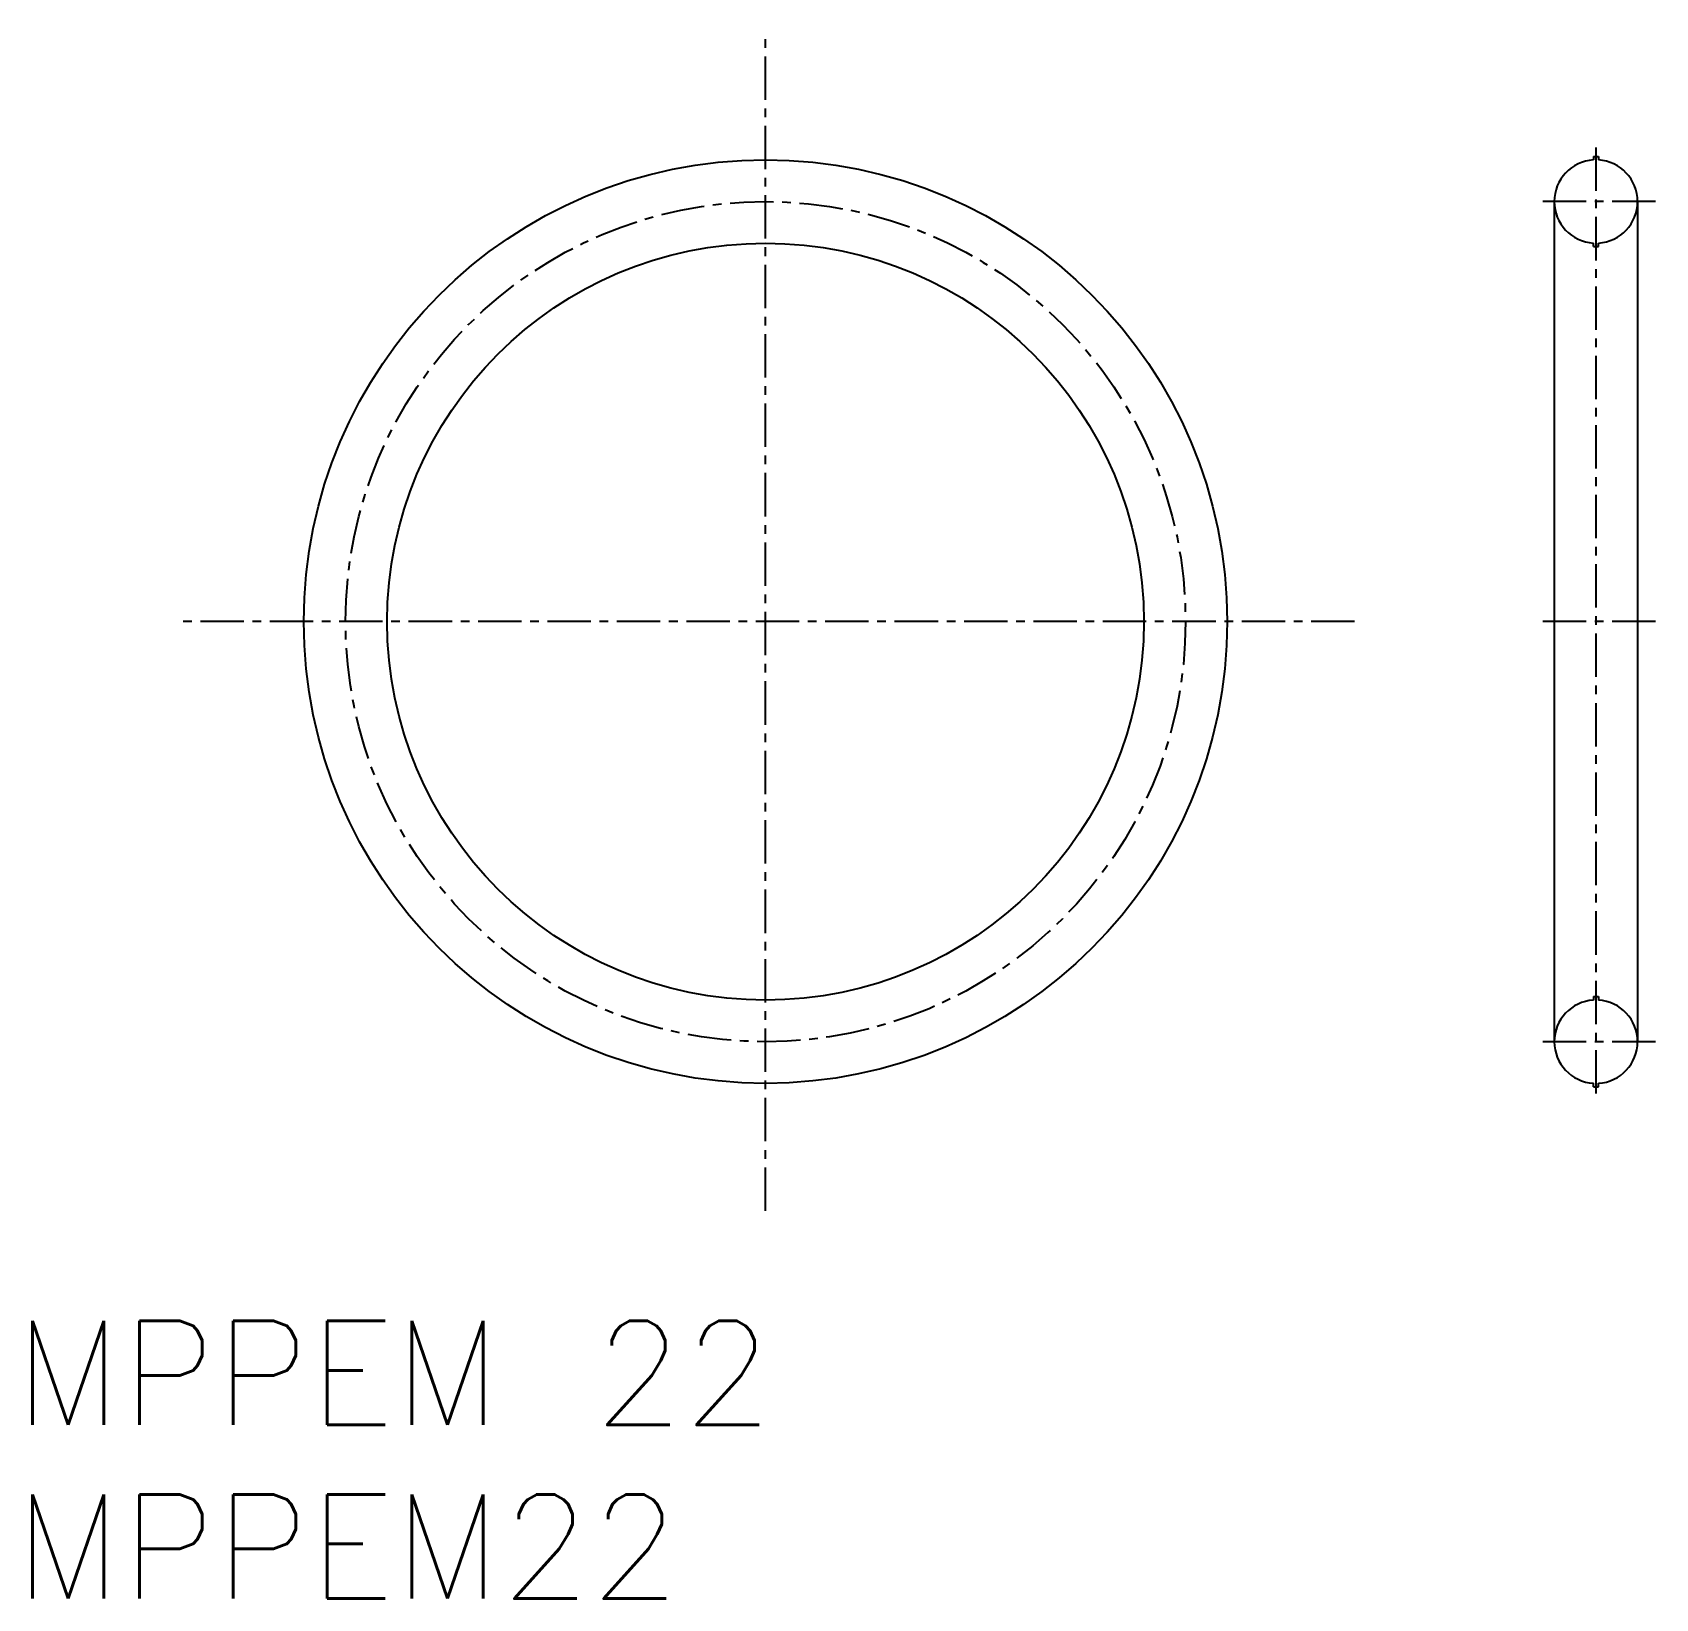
# Model space of a CAD drawing. Extents: x 0.5 to 47.3, y 0 to 45.1.
import ezdxf

# ---------------------------------------------------------------- set-up
doc = ezdxf.new("R2010")
doc.units = 0
doc.linetypes.add('CENTER', pattern=[2, 1.25, -0.25, 0.25, -0.25])
doc.layers.get('0').update_dxf_attribs({"linetype": 'CONTINUOUS'})
doc.layers.add('CENTER', color=1, linetype='CENTER')
doc.styles.get("Standard").update_dxf_attribs({"font": 'txt.shx'})

# ---------------------------------------------------------------- blocks, each defined once
blk = doc.blocks.new('*U2')
at = {"color": 7, "linetype": 'CONTINUOUS'}
blk.add_text('MPPEM22', height=3, dxfattribs=at).set_placement((0, 0))
blk = doc.blocks.new('*U3')
at = {"color": 7, "linetype": 'CONTINUOUS'}
blk.add_text('MPPEM 22', height=3, dxfattribs=at).set_placement((0, 5))

msp = doc.modelspace()

# ---------------------------------------------------------------- linework, layer by layer
at = {"color": 7, "linetype": 'CONTINUOUS'}
for p, q in [((45.482, 41.535), (45.482, 41.436)), ((45.482, 41.535), (45.632, 41.535)), ((45.632, 41.535), (45.632, 41.436)), ((44.357, 40.238), (44.357, 16.038)), ((46.757, 40.238), (46.757, 16.038)), ((45.482, 38.938), (45.482, 39.041)), ((45.482, 38.938), (45.632, 38.938)), ((45.632, 38.938), (45.632, 39.041)), ((45.482, 17.338), (45.482, 17.235)), ((45.482, 17.338), (45.632, 17.338)), ((45.632, 17.338), (45.632, 17.235)), ((45.482, 14.741), (45.482, 14.84)), ((45.482, 14.741), (45.632, 14.741)), ((45.632, 14.741), (45.632, 14.84))]:
    msp.add_line(p, q, dxfattribs=at)
for radius in [13.3, 10.9]:
    msp.add_circle((21.633, 28.138), radius, dxfattribs=at)
for centre, start, end in [((45.557, 40.238), 93.5833, 266.4167), ((45.557, 40.238), 273.5833, 86.4167), ((45.557, 16.038), 93.5833, 266.4167), ((45.557, 16.038), 273.5833, 86.4167)]:
    msp.add_arc(centre, 1.2, start, end, dxfattribs=at)
at = {"layer": 'CENTER', "color": 1, "linetype": 'CENTER'}
for p, q in [((21.633, 11.169), (21.633, 45.107)), ((45.557, 41.794), (45.557, 14.483)), ((47.273, 40.238), (43.841, 40.238)), ((38.602, 28.138), (4.664, 28.138)), ((47.273, 28.138), (43.841, 28.138)), ((47.273, 16.038), (43.841, 16.038))]:
    msp.add_line(p, q, dxfattribs=at)
msp.add_circle((21.633, 28.138), 12.1, dxfattribs=at)

# ---------------------------------------------------------------- block references
at = {"color": 7, "linetype": 'CONTINUOUS'}
for name in ['*U3', '*U2']:
    msp.add_blockref(name, (0, 0), dxfattribs=at)

doc.saveas('drawing.dxf')
